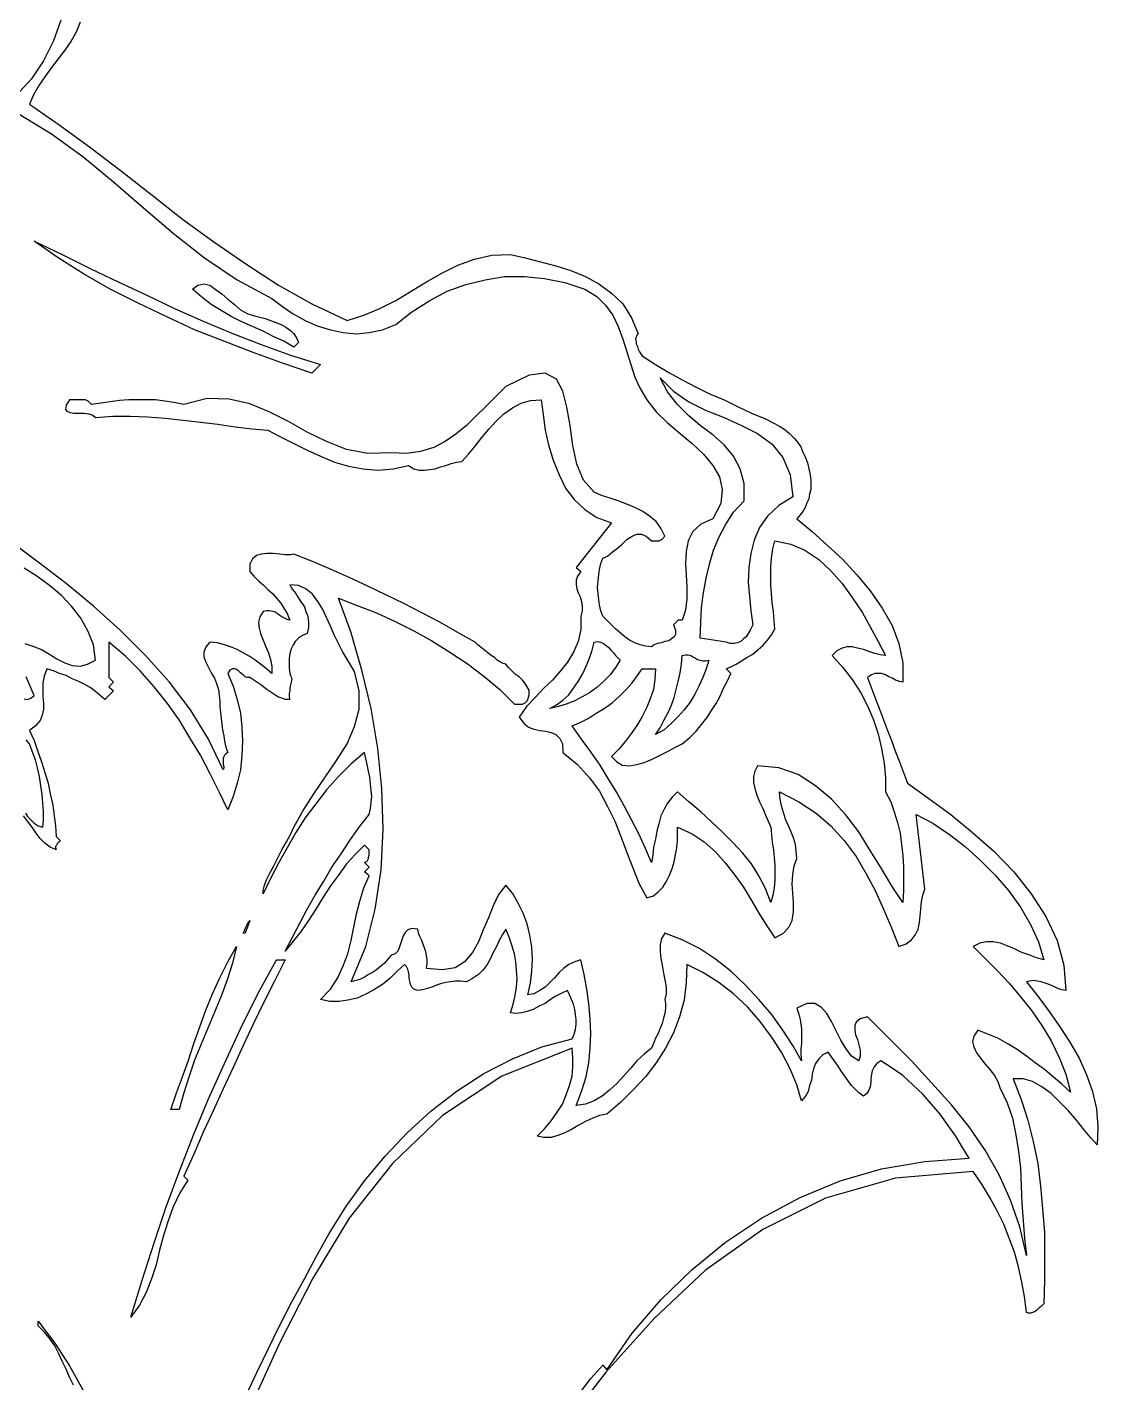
# Model space of a CAD drawing. Extents: x 0.04 to 6.79, y 0.03 to 9.2.
# Drawn here: x 5.181 to 6.789, y 2.006 to 4.043 of the extents above; entities that cross this region are included whole.
import ezdxf

# ---------------------------------------------------------------- set-up
doc = ezdxf.new("R2010")
doc.units = 0
doc.layers.add('1', color=7, linetype='Continuous')

msp = doc.modelspace()

# ---------------------------------------------------------------- linework, layer by layer
for points in [[(5.261, 4.05), (5.255, 4.035), (5.247, 4.021), (5.238, 4.008), (5.228, 3.995), (5.218, 3.982), (5.208, 3.968), (5.199, 3.955), (5.191, 3.941), (5.185, 3.927), (5.231, 3.895), (5.277, 3.861), (5.323, 3.826), (5.369, 3.79), (5.415, 3.754), (5.462, 3.72), (5.51, 3.687), (5.559, 3.655), (5.609, 3.627), (5.662, 3.602), (5.687, 3.61), (5.711, 3.62), (5.735, 3.632), (5.758, 3.646), (5.781, 3.66), (5.804, 3.673), (5.828, 3.685), (5.853, 3.694), (5.879, 3.7), (5.907, 3.701), (5.929, 3.696), (5.952, 3.69), (5.975, 3.684), (5.998, 3.677), (6.02, 3.668), (6.04, 3.657), (6.059, 3.643), (6.076, 3.627), (6.089, 3.606), (6.099, 3.582), (6.097, 3.58), (6.096, 3.577), (6.095, 3.574), (6.096, 3.57), (6.096, 3.567), (6.098, 3.563), (6.099, 3.559), (6.101, 3.555), (6.103, 3.552), (6.105, 3.549), (6.125, 3.536), (6.145, 3.524), (6.165, 3.513), (6.186, 3.502), (6.206, 3.492), (6.228, 3.483), (6.248, 3.473), (6.269, 3.463), (6.29, 3.454), (6.311, 3.443), (6.319, 3.438), (6.326, 3.432), (6.333, 3.425), (6.338, 3.419), (6.343, 3.412), (6.346, 3.404), (6.35, 3.396), (6.353, 3.388), (6.355, 3.379), (6.357, 3.37), (6.358, 3.362), (6.358, 3.355), (6.358, 3.348), (6.356, 3.341), (6.355, 3.334), (6.352, 3.328), (6.35, 3.322), (6.346, 3.315), (6.342, 3.31), (6.337, 3.304), (6.36, 3.285), (6.383, 3.264), (6.406, 3.243), (6.427, 3.22), (6.447, 3.196), (6.465, 3.17), (6.48, 3.144), (6.49, 3.117), (6.496, 3.088), (6.496, 3.059), (6.491, 3.06), (6.485, 3.062), (6.48, 3.065), (6.475, 3.067), (6.47, 3.07), (6.464, 3.072), (6.459, 3.072), (6.454, 3.072), (6.449, 3.07), (6.443, 3.066), (6.449, 3.05), (6.455, 3.034), (6.461, 3.018), (6.467, 3.002), (6.473, 2.986), (6.479, 2.971), (6.485, 2.954), (6.491, 2.939), (6.497, 2.923), (6.503, 2.907), (6.535, 2.884), (6.568, 2.86), (6.601, 2.833), (6.633, 2.805), (6.663, 2.774), (6.689, 2.741), (6.711, 2.707), (6.728, 2.671), (6.738, 2.634), (6.741, 2.596), (6.735, 2.597), (6.729, 2.599), (6.723, 2.602), (6.716, 2.605), (6.71, 2.607), (6.704, 2.609), (6.698, 2.61), (6.692, 2.611), (6.687, 2.61), (6.682, 2.609), (6.699, 2.587), (6.716, 2.564), (6.732, 2.541), (6.747, 2.518), (6.761, 2.494), (6.772, 2.469), (6.781, 2.444), (6.787, 2.418), (6.789, 2.391), (6.788, 2.364), (6.778, 2.375), (6.768, 2.387), (6.757, 2.401), (6.745, 2.415), (6.732, 2.428), (6.719, 2.441), (6.705, 2.451), (6.691, 2.459), (6.677, 2.463), (6.662, 2.463), (6.674, 2.432), (6.684, 2.401), (6.692, 2.369), (6.699, 2.336), (6.703, 2.302), (6.706, 2.268), (6.709, 2.233), (6.709, 2.197), (6.709, 2.161), (6.708, 2.125), (6.706, 2.123), (6.704, 2.121), (6.701, 2.119), (6.699, 2.117), (6.697, 2.115), (6.694, 2.113), (6.691, 2.112), (6.688, 2.111), (6.685, 2.111), (6.682, 2.112), (6.679, 2.136), (6.675, 2.158), (6.67, 2.181), (6.664, 2.203), (6.656, 2.224), (6.648, 2.245), (6.638, 2.265), (6.627, 2.285), (6.615, 2.305), (6.602, 2.324), (6.485, 2.314), (6.38, 2.284), (6.286, 2.237), (6.2, 2.176), (6.123, 2.103), (6.051, 2.023), (5.984, 1.937)], [(5.622, 3.536), (5.609, 3.523), (5.565, 3.538), (5.521, 3.554), (5.477, 3.571), (5.433, 3.588), (5.39, 3.608), (5.348, 3.628), (5.306, 3.649), (5.266, 3.672), (5.228, 3.696), (5.192, 3.721), (5.234, 3.701), (5.276, 3.68), (5.318, 3.66), (5.361, 3.64), (5.403, 3.62), (5.446, 3.601), (5.489, 3.583), (5.533, 3.566), (5.577, 3.55), (5.622, 3.536)], [(5.523, 3.609), (5.531, 3.607), (5.539, 3.605), (5.547, 3.602), (5.555, 3.599), (5.563, 3.596), (5.57, 3.592), (5.577, 3.587), (5.582, 3.582), (5.586, 3.576), (5.589, 3.569), (5.582, 3.562), (5.567, 3.571), (5.551, 3.578), (5.536, 3.586), (5.52, 3.593), (5.504, 3.6), (5.488, 3.608), (5.473, 3.617), (5.458, 3.626), (5.444, 3.637), (5.43, 3.649), (5.438, 3.655), (5.447, 3.657), (5.456, 3.655), (5.464, 3.649), (5.474, 3.642), (5.483, 3.634), (5.493, 3.626), (5.502, 3.618), (5.513, 3.612), (5.523, 3.609)], [(5.178, 3.117), (5.19, 3.113), (5.203, 3.108), (5.215, 3.101), (5.226, 3.094), (5.238, 3.088), (5.249, 3.084), (5.261, 3.083), (5.272, 3.086), (5.284, 3.092), (5.281, 3.115), (5.273, 3.135), (5.262, 3.155), (5.248, 3.173), (5.233, 3.189), (5.215, 3.204), (5.196, 3.218), (5.177, 3.23)], [(5.51, 1.987), (5.527, 2.023), (5.544, 2.058), (5.561, 2.093), (5.579, 2.128), (5.598, 2.163), (5.616, 2.197), (5.635, 2.231), (5.66, 2.271), (5.688, 2.31), (5.719, 2.347), (5.752, 2.382), (5.788, 2.415), (5.827, 2.445), (5.867, 2.471), (5.91, 2.493), (5.954, 2.511), (6, 2.523), (6.003, 2.53), (6.005, 2.537), (6.006, 2.545), (6.006, 2.552), (6.005, 2.56), (6.004, 2.567), (6.002, 2.575), (5.999, 2.582), (5.996, 2.589), (5.993, 2.596), (5.984, 2.592), (5.975, 2.587), (5.967, 2.582), (5.959, 2.576), (5.95, 2.572), (5.941, 2.567), (5.932, 2.564), (5.924, 2.562), (5.915, 2.561), (5.907, 2.562), (5.911, 2.575), (5.914, 2.588), (5.916, 2.601), (5.917, 2.614), (5.916, 2.626), (5.915, 2.639), (5.913, 2.651), (5.909, 2.664), (5.905, 2.676), (5.9, 2.688), (5.895, 2.68), (5.89, 2.671), (5.886, 2.662), (5.881, 2.653), (5.877, 2.644), (5.872, 2.635), (5.866, 2.627), (5.859, 2.62), (5.85, 2.614), (5.841, 2.609), (5.832, 2.61), (5.824, 2.61), (5.817, 2.609), (5.81, 2.608), (5.802, 2.606), (5.796, 2.604), (5.789, 2.601), (5.782, 2.599), (5.775, 2.597), (5.768, 2.596), (5.762, 2.598), (5.759, 2.601), (5.757, 2.605), (5.756, 2.61), (5.755, 2.614), (5.755, 2.619), (5.754, 2.624), (5.753, 2.628), (5.751, 2.632), (5.748, 2.635), (5.737, 2.625), (5.726, 2.614), (5.715, 2.605), (5.702, 2.597), (5.69, 2.59), (5.677, 2.584), (5.663, 2.581), (5.65, 2.579), (5.636, 2.579), (5.622, 2.582), (5.637, 2.598), (5.648, 2.615), (5.656, 2.633), (5.663, 2.651), (5.668, 2.671), (5.672, 2.691), (5.676, 2.711), (5.681, 2.73), (5.687, 2.75), (5.695, 2.768), (5.688, 2.774), (5.695, 2.781), (5.688, 2.788), (5.69, 2.789), (5.692, 2.79), (5.693, 2.792), (5.694, 2.794), (5.694, 2.796), (5.695, 2.799), (5.695, 2.802), (5.695, 2.805), (5.695, 2.807), (5.688, 2.814), (5.674, 2.8), (5.661, 2.786), (5.649, 2.769), (5.637, 2.753), (5.626, 2.736), (5.615, 2.718), (5.604, 2.701), (5.593, 2.685), (5.581, 2.67), (5.569, 2.655), (5.58, 2.676), (5.591, 2.697), (5.602, 2.718), (5.614, 2.739), (5.627, 2.76), (5.639, 2.781), (5.653, 2.801), (5.666, 2.821), (5.68, 2.841), (5.695, 2.86), (5.697, 2.869), (5.698, 2.878), (5.699, 2.887), (5.698, 2.896), (5.697, 2.906), (5.696, 2.916), (5.694, 2.925), (5.692, 2.935), (5.69, 2.944), (5.688, 2.953), (5.668, 2.936), (5.649, 2.917), (5.631, 2.897), (5.615, 2.876), (5.599, 2.855), (5.585, 2.833), (5.572, 2.81), (5.559, 2.787), (5.547, 2.764), (5.536, 2.741), (5.536, 2.746), (5.538, 2.754), (5.541, 2.762), (5.546, 2.772), (5.552, 2.783), (5.558, 2.795), (5.564, 2.807), (5.571, 2.819), (5.577, 2.83), (5.582, 2.841), (5.596, 2.866), (5.612, 2.891), (5.629, 2.916), (5.646, 2.941), (5.662, 2.966), (5.673, 2.992), (5.68, 3.018), (5.68, 3.046), (5.673, 3.075), (5.655, 3.105), (5.649, 3.117), (5.643, 3.129), (5.637, 3.143), (5.631, 3.156), (5.625, 3.169), (5.618, 3.18), (5.61, 3.191), (5.6, 3.199), (5.589, 3.204), (5.576, 3.205), (5.58, 3.198), (5.585, 3.192), (5.589, 3.185), (5.593, 3.179), (5.598, 3.172), (5.6, 3.165), (5.603, 3.158), (5.604, 3.149), (5.604, 3.141), (5.602, 3.132), (5.595, 3.129), (5.589, 3.125), (5.584, 3.12), (5.581, 3.115), (5.578, 3.109), (5.576, 3.102), (5.575, 3.095), (5.575, 3.087), (5.575, 3.08), (5.576, 3.072), (5.577, 3.069), (5.578, 3.067), (5.579, 3.063), (5.578, 3.059), (5.577, 3.055), (5.576, 3.051), (5.576, 3.046), (5.575, 3.042), (5.575, 3.037), (5.576, 3.033), (5.569, 3.033), (5.564, 3.035), (5.558, 3.037), (5.552, 3.041), (5.546, 3.045), (5.54, 3.049), (5.534, 3.054), (5.528, 3.058), (5.522, 3.062), (5.516, 3.066), (5.512, 3.066), (5.509, 3.067), (5.506, 3.07), (5.502, 3.073), (5.499, 3.076), (5.496, 3.078), (5.493, 3.079), (5.49, 3.079), (5.486, 3.077), (5.483, 3.072), (5.491, 3.053), (5.497, 3.033), (5.502, 3.012), (5.504, 2.991), (5.505, 2.97), (5.504, 2.949), (5.502, 2.927), (5.497, 2.907), (5.491, 2.887), (5.483, 2.867), (5.47, 2.894), (5.456, 2.922), (5.442, 2.949), (5.426, 2.975), (5.41, 3.002), (5.392, 3.027), (5.372, 3.052), (5.351, 3.076), (5.329, 3.098), (5.304, 3.119), (5.304, 3.115), (5.304, 3.11), (5.304, 3.105), (5.304, 3.099), (5.304, 3.092), (5.304, 3.086), (5.304, 3.079), (5.304, 3.074), (5.304, 3.069), (5.304, 3.066), (5.311, 3.059), (5.304, 3.052), (5.311, 3.046), (5.298, 3.033), (5.291, 3.039), (5.284, 3.045), (5.276, 3.051), (5.267, 3.056), (5.259, 3.06), (5.249, 3.064), (5.24, 3.069), (5.23, 3.072), (5.221, 3.076), (5.211, 3.079), (5.207, 3.068), (5.205, 3.058), (5.205, 3.048), (5.205, 3.037), (5.206, 3.027), (5.206, 3.018), (5.204, 3.009), (5.201, 3.001), (5.194, 2.993), (5.185, 2.986), (5.192, 2.971), (5.197, 2.956), (5.203, 2.939), (5.208, 2.923), (5.213, 2.907), (5.216, 2.891), (5.22, 2.874), (5.222, 2.858), (5.224, 2.843), (5.225, 2.827), (5.231, 2.821), (5.23, 2.819), (5.228, 2.818), (5.227, 2.817), (5.226, 2.815), (5.225, 2.813), (5.224, 2.812), (5.224, 2.81), (5.225, 2.807), (5.216, 2.811), (5.208, 2.817), (5.201, 2.824), (5.195, 2.832), (5.189, 2.841), (5.182, 2.85), (5.176, 2.858)], [(5.177, 3.034), (5.182, 3.033), (5.187, 3.035), (5.192, 3.039), (5.189, 3.046), (5.186, 3.053), (5.183, 3.06), (5.18, 3.067)], [(5.179, 2.862), (5.182, 2.857), (5.187, 2.852), (5.192, 2.847), (5.198, 2.843), (5.205, 2.841), (5.206, 2.852), (5.206, 2.865), (5.205, 2.877), (5.204, 2.89), (5.202, 2.903), (5.2, 2.917), (5.197, 2.93), (5.194, 2.942), (5.189, 2.955), (5.185, 2.966), (5.18, 2.972)], [(5.509, 2.682), (5.506, 2.682), (5.508, 2.686), (5.51, 2.691), (5.512, 2.695), (5.514, 2.699), (5.516, 2.701), (5.509, 2.682)], [(5.41, 2.417), (5.397, 2.417), (5.406, 2.442), (5.415, 2.466), (5.424, 2.491), (5.432, 2.516), (5.441, 2.541), (5.45, 2.566), (5.46, 2.591), (5.471, 2.615), (5.483, 2.639), (5.496, 2.662), (5.49, 2.637), (5.482, 2.612), (5.473, 2.587), (5.463, 2.563), (5.453, 2.539), (5.443, 2.515), (5.433, 2.491), (5.425, 2.467), (5.417, 2.442), (5.41, 2.417)], [(5.569, 2.642), (5.553, 2.61), (5.537, 2.578), (5.521, 2.545), (5.506, 2.513), (5.491, 2.48), (5.476, 2.448), (5.461, 2.415), (5.446, 2.383), (5.432, 2.35), (5.417, 2.317), (5.423, 2.311), (5.411, 2.292), (5.401, 2.271), (5.393, 2.25), (5.386, 2.228), (5.38, 2.206), (5.375, 2.184), (5.368, 2.163), (5.36, 2.142), (5.35, 2.123), (5.337, 2.105), (5.354, 2.161), (5.372, 2.217), (5.39, 2.271), (5.411, 2.326), (5.432, 2.38), (5.454, 2.433), (5.478, 2.486), (5.502, 2.538), (5.528, 2.591), (5.556, 2.642), (5.569, 2.642)], [(6.012, 1.992), (6.028, 2.013), (6.046, 2.033), (6.052, 2.026), (6.09, 2.081), (6.133, 2.131), (6.18, 2.177), (6.23, 2.218), (6.284, 2.254), (6.342, 2.285), (6.402, 2.31), (6.464, 2.328), (6.529, 2.339), (6.596, 2.344), (6.586, 2.36), (6.576, 2.377), (6.564, 2.393), (6.552, 2.41), (6.539, 2.425), (6.526, 2.44), (6.511, 2.454), (6.496, 2.468), (6.48, 2.479), (6.463, 2.49), (6.457, 2.486), (6.453, 2.481), (6.45, 2.475), (6.449, 2.47), (6.448, 2.463), (6.448, 2.458), (6.447, 2.451), (6.445, 2.446), (6.442, 2.441), (6.437, 2.437), (6.43, 2.442), (6.425, 2.447), (6.419, 2.453), (6.414, 2.46), (6.409, 2.467), (6.404, 2.474), (6.399, 2.482), (6.394, 2.489), (6.389, 2.496), (6.384, 2.503), (6.376, 2.499), (6.37, 2.493), (6.365, 2.486), (6.362, 2.478), (6.36, 2.47), (6.359, 2.461), (6.356, 2.453), (6.354, 2.444), (6.35, 2.437), (6.344, 2.43), (6.337, 2.454), (6.327, 2.478), (6.314, 2.503), (6.299, 2.526), (6.282, 2.549), (6.263, 2.571), (6.242, 2.591), (6.22, 2.608), (6.196, 2.623), (6.172, 2.635), (6.171, 2.608), (6.168, 2.581), (6.161, 2.556), (6.152, 2.532), (6.14, 2.509), (6.126, 2.487), (6.11, 2.466), (6.092, 2.447), (6.073, 2.428), (6.052, 2.41), (6.041, 2.408), (6.031, 2.404), (6.02, 2.399), (6.009, 2.393), (5.999, 2.387), (5.989, 2.382), (5.978, 2.378), (5.968, 2.375), (5.957, 2.375), (5.947, 2.377), (5.958, 2.388), (5.968, 2.4), (5.977, 2.413), (5.985, 2.425), (5.991, 2.439), (5.996, 2.453), (6, 2.467), (6.001, 2.481), (6.001, 2.495), (6, 2.509), (5.894, 2.467), (5.805, 2.408), (5.73, 2.336), (5.665, 2.254), (5.61, 2.163), (5.561, 2.067), (5.516, 1.968)], [(5.251, 2.003), (5.245, 2.015), (5.24, 2.027), (5.234, 2.039), (5.229, 2.05), (5.223, 2.062), (5.216, 2.072), (5.208, 2.082), (5.198, 2.092), (5.198, 2.099), (5.223, 2.066), (5.245, 2.032), (5.265, 1.996)]]:
    msp.add_lwpolyline(points)
at = {"layer": '1'}
for points in [[(5.232, 4.053), (5.221, 4.022), (5.206, 3.992), (5.188, 3.965), (5.165, 3.94)], [(5.168, 3.913), (5.218, 3.882), (5.265, 3.848), (5.311, 3.81), (5.356, 3.771), (5.401, 3.733), (5.448, 3.696), (5.497, 3.663), (5.549, 3.635), (5.565, 3.623), (5.581, 3.612), (5.599, 3.602), (5.617, 3.594), (5.637, 3.588), (5.656, 3.584), (5.676, 3.582), (5.695, 3.584), (5.715, 3.588), (5.735, 3.596), (5.759, 3.615), (5.786, 3.632), (5.812, 3.646), (5.84, 3.656), (5.869, 3.663), (5.898, 3.668), (5.928, 3.668), (5.958, 3.665), (5.989, 3.659), (6.019, 3.649), (6.037, 3.638), (6.05, 3.625), (6.061, 3.61), (6.069, 3.593), (6.076, 3.574), (6.082, 3.555), (6.088, 3.536), (6.094, 3.517), (6.102, 3.5), (6.112, 3.483), (6.126, 3.465), (6.143, 3.448), (6.162, 3.432), (6.18, 3.417), (6.197, 3.401), (6.211, 3.384), (6.221, 3.367), (6.225, 3.348), (6.223, 3.327), (6.211, 3.304), (6.193, 3.296), (6.181, 3.285), (6.174, 3.271), (6.171, 3.255), (6.17, 3.237), (6.171, 3.22), (6.172, 3.201), (6.172, 3.184), (6.17, 3.167), (6.165, 3.152), (6.163, 3.152), (6.161, 3.152), (6.159, 3.152), (6.158, 3.151), (6.156, 3.149), (6.155, 3.148), (6.153, 3.146), (6.152, 3.145), (6.155, 3.137), (6.155, 3.131), (6.153, 3.127), (6.149, 3.124), (6.145, 3.121), (6.139, 3.12), (6.134, 3.118), (6.128, 3.117), (6.123, 3.115), (6.119, 3.112), (6.11, 3.113), (6.102, 3.115), (6.094, 3.118), (6.086, 3.122), (6.079, 3.127), (6.072, 3.133), (6.065, 3.139), (6.059, 3.145), (6.052, 3.152), (6.046, 3.158), (6.043, 3.166), (6.041, 3.175), (6.04, 3.183), (6.039, 3.192), (6.038, 3.201), (6.039, 3.211), (6.04, 3.22), (6.041, 3.228), (6.043, 3.237), (6.046, 3.245), (6.053, 3.248), (6.06, 3.254), (6.068, 3.26), (6.075, 3.266), (6.082, 3.273), (6.09, 3.278), (6.097, 3.281), (6.104, 3.281), (6.111, 3.278), (6.119, 3.271), (6.122, 3.271), (6.125, 3.271), (6.127, 3.271), (6.13, 3.271), (6.132, 3.272), (6.134, 3.273), (6.136, 3.274), (6.137, 3.276), (6.139, 3.278), (6.133, 3.29), (6.126, 3.3), (6.116, 3.308), (6.106, 3.315), (6.094, 3.321), (6.082, 3.326), (6.069, 3.331), (6.057, 3.335), (6.044, 3.339), (6.033, 3.344), (6.017, 3.362), (6.007, 3.386), (6.001, 3.414), (5.997, 3.444), (5.992, 3.472), (5.986, 3.496), (5.976, 3.514), (5.959, 3.523), (5.935, 3.52), (5.9, 3.503), (5.885, 3.488), (5.87, 3.473), (5.855, 3.458), (5.841, 3.444), (5.825, 3.431), (5.809, 3.42), (5.792, 3.411), (5.772, 3.405), (5.751, 3.402), (5.728, 3.403), (5.693, 3.402), (5.661, 3.408), (5.631, 3.42), (5.602, 3.434), (5.574, 3.45), (5.545, 3.465), (5.516, 3.477), (5.485, 3.484), (5.452, 3.485), (5.417, 3.476), (5.402, 3.479), (5.388, 3.481), (5.374, 3.483), (5.36, 3.483), (5.347, 3.483), (5.334, 3.483), (5.32, 3.482), (5.306, 3.48), (5.292, 3.478), (5.278, 3.476), (5.275, 3.479), (5.273, 3.481), (5.269, 3.483), (5.266, 3.483), (5.263, 3.483), (5.259, 3.483), (5.255, 3.483), (5.252, 3.483), (5.248, 3.483), (5.245, 3.483), (5.24, 3.475), (5.239, 3.469), (5.241, 3.466), (5.246, 3.464), (5.252, 3.463), (5.259, 3.463), (5.267, 3.463), (5.274, 3.462), (5.28, 3.46), (5.284, 3.456), (5.31, 3.458), (5.336, 3.458), (5.362, 3.457), (5.389, 3.455), (5.416, 3.452), (5.442, 3.449), (5.468, 3.446), (5.494, 3.442), (5.519, 3.439), (5.543, 3.437), (5.562, 3.427), (5.582, 3.417), (5.602, 3.407), (5.622, 3.398), (5.643, 3.389), (5.664, 3.383), (5.686, 3.379), (5.708, 3.377), (5.731, 3.379), (5.754, 3.384), (5.762, 3.379), (5.77, 3.377), (5.778, 3.377), (5.786, 3.378), (5.794, 3.379), (5.802, 3.382), (5.81, 3.384), (5.818, 3.387), (5.826, 3.389), (5.834, 3.39), (5.844, 3.401), (5.854, 3.413), (5.864, 3.426), (5.875, 3.439), (5.886, 3.451), (5.897, 3.462), (5.91, 3.471), (5.923, 3.478), (5.937, 3.482), (5.953, 3.483), (5.956, 3.461), (5.959, 3.437), (5.964, 3.415), (5.971, 3.392), (5.98, 3.37), (5.99, 3.35), (6.003, 3.333), (6.019, 3.318), (6.037, 3.306), (6.059, 3.298), (6.006, 3.231), (6.013, 3.225), (6.008, 3.218), (6.006, 3.212), (6.006, 3.206), (6.007, 3.199), (6.009, 3.193), (6.012, 3.187), (6.014, 3.18), (6.015, 3.173), (6.015, 3.166), (6.013, 3.158), (6.013, 3.138), (6.009, 3.12), (6.002, 3.104), (5.993, 3.089), (5.982, 3.076), (5.97, 3.062), (5.957, 3.05), (5.944, 3.036), (5.931, 3.022), (5.92, 3.006), (5.927, 2.997), (5.934, 2.991), (5.942, 2.988), (5.951, 2.986), (5.96, 2.985), (5.968, 2.983), (5.975, 2.98), (5.981, 2.974), (5.985, 2.966), (5.986, 2.953), (6.008, 2.935), (6.026, 2.915), (6.041, 2.895), (6.053, 2.872), (6.064, 2.85), (6.073, 2.827), (6.082, 2.803), (6.091, 2.78), (6.1, 2.757), (6.112, 2.735), (6.122, 2.738), (6.129, 2.744), (6.136, 2.751), (6.141, 2.759), (6.146, 2.769), (6.15, 2.779), (6.153, 2.789), (6.155, 2.8), (6.157, 2.81), (6.158, 2.821), (6.158, 2.841), (6.18, 2.831), (6.198, 2.819), (6.215, 2.804), (6.23, 2.787), (6.244, 2.769), (6.257, 2.751), (6.269, 2.731), (6.28, 2.712), (6.292, 2.693), (6.304, 2.675), (6.317, 2.682), (6.325, 2.691), (6.33, 2.701), (6.332, 2.714), (6.332, 2.728), (6.331, 2.742), (6.33, 2.756), (6.331, 2.77), (6.333, 2.783), (6.337, 2.794), (6.336, 2.805), (6.335, 2.815), (6.332, 2.825), (6.328, 2.835), (6.324, 2.844), (6.32, 2.853), (6.317, 2.863), (6.314, 2.873), (6.312, 2.883), (6.311, 2.894), (6.34, 2.879), (6.366, 2.862), (6.388, 2.843), (6.408, 2.821), (6.426, 2.797), (6.441, 2.771), (6.455, 2.745), (6.467, 2.718), (6.479, 2.69), (6.49, 2.662), (6.501, 2.666), (6.509, 2.672), (6.515, 2.68), (6.519, 2.688), (6.521, 2.698), (6.522, 2.708), (6.523, 2.718), (6.524, 2.729), (6.526, 2.739), (6.529, 2.748), (6.516, 2.86), (6.541, 2.847), (6.566, 2.83), (6.59, 2.812), (6.613, 2.791), (6.635, 2.769), (6.655, 2.746), (6.673, 2.721), (6.688, 2.695), (6.7, 2.669), (6.708, 2.642), (6.697, 2.645), (6.687, 2.649), (6.675, 2.653), (6.665, 2.658), (6.653, 2.663), (6.643, 2.667), (6.632, 2.669), (6.622, 2.669), (6.612, 2.667), (6.602, 2.662), (6.62, 2.644), (6.638, 2.626), (6.656, 2.607), (6.673, 2.586), (6.69, 2.565), (6.705, 2.543), (6.719, 2.52), (6.731, 2.495), (6.741, 2.47), (6.748, 2.443), (6.735, 2.455), (6.722, 2.466), (6.709, 2.477), (6.695, 2.487), (6.682, 2.497), (6.668, 2.507), (6.653, 2.516), (6.639, 2.524), (6.624, 2.53), (6.609, 2.536), (6.603, 2.527), (6.601, 2.519), (6.603, 2.511), (6.607, 2.502), (6.613, 2.494), (6.62, 2.485), (6.627, 2.477), (6.634, 2.468), (6.639, 2.459), (6.642, 2.45), (6.653, 2.427), (6.661, 2.404), (6.666, 2.379), (6.67, 2.354), (6.673, 2.329), (6.674, 2.302), (6.675, 2.276), (6.677, 2.25), (6.679, 2.224), (6.682, 2.198), (6.672, 2.241), (6.658, 2.281), (6.641, 2.319), (6.62, 2.356), (6.596, 2.391), (6.569, 2.424), (6.539, 2.457), (6.509, 2.49), (6.476, 2.523), (6.443, 2.556), (6.432, 2.553), (6.426, 2.548), (6.424, 2.543), (6.424, 2.536), (6.425, 2.529), (6.428, 2.522), (6.43, 2.514), (6.432, 2.506), (6.432, 2.497), (6.43, 2.49), (6.419, 2.497), (6.411, 2.508), (6.403, 2.521), (6.396, 2.535), (6.389, 2.549), (6.382, 2.561), (6.374, 2.57), (6.364, 2.576), (6.352, 2.576), (6.337, 2.569), (6.34, 2.56), (6.342, 2.552), (6.343, 2.545), (6.344, 2.538), (6.344, 2.531), (6.344, 2.524), (6.344, 2.516), (6.343, 2.508), (6.343, 2.5), (6.344, 2.49), (6.331, 2.513), (6.316, 2.536), (6.299, 2.56), (6.28, 2.582), (6.26, 2.604), (6.238, 2.625), (6.215, 2.643), (6.191, 2.659), (6.165, 2.672), (6.139, 2.682), (6.134, 2.674), (6.132, 2.665), (6.132, 2.655), (6.133, 2.644), (6.135, 2.634), (6.137, 2.622), (6.139, 2.612), (6.141, 2.601), (6.141, 2.591), (6.139, 2.582), (6.14, 2.576), (6.14, 2.569), (6.139, 2.561), (6.137, 2.554), (6.135, 2.546), (6.132, 2.539), (6.129, 2.531), (6.125, 2.524), (6.122, 2.516), (6.119, 2.509), (6.108, 2.5), (6.097, 2.49), (6.087, 2.478), (6.077, 2.467), (6.067, 2.456), (6.056, 2.446), (6.045, 2.437), (6.033, 2.43), (6.02, 2.425), (6.006, 2.423), (6.014, 2.444), (6.021, 2.466), (6.025, 2.487), (6.027, 2.509), (6.028, 2.531), (6.027, 2.553), (6.025, 2.576), (6.022, 2.598), (6.018, 2.62), (6.013, 2.642), (6.004, 2.639), (5.995, 2.635), (5.987, 2.629), (5.98, 2.623), (5.973, 2.615), (5.966, 2.608), (5.959, 2.601), (5.951, 2.596), (5.942, 2.591), (5.933, 2.589), (5.937, 2.607), (5.939, 2.625), (5.94, 2.643), (5.939, 2.661), (5.936, 2.679), (5.932, 2.696), (5.926, 2.712), (5.918, 2.728), (5.91, 2.742), (5.9, 2.754), (5.889, 2.74), (5.881, 2.723), (5.874, 2.705), (5.866, 2.687), (5.859, 2.669), (5.85, 2.653), (5.838, 2.639), (5.824, 2.63), (5.805, 2.627), (5.781, 2.629), (5.782, 2.636), (5.782, 2.642), (5.781, 2.649), (5.78, 2.654), (5.778, 2.66), (5.776, 2.665), (5.774, 2.671), (5.771, 2.677), (5.769, 2.682), (5.768, 2.688), (5.759, 2.689), (5.753, 2.687), (5.749, 2.683), (5.746, 2.678), (5.744, 2.672), (5.742, 2.666), (5.74, 2.66), (5.738, 2.655), (5.734, 2.651), (5.728, 2.649), (5.723, 2.643), (5.718, 2.637), (5.712, 2.632), (5.706, 2.627), (5.7, 2.623), (5.694, 2.62), (5.688, 2.616), (5.682, 2.613), (5.675, 2.611), (5.668, 2.609), (5.69, 2.662), (5.704, 2.718), (5.713, 2.777), (5.716, 2.838), (5.714, 2.899), (5.708, 2.959), (5.698, 3.019), (5.684, 3.077), (5.668, 3.133), (5.649, 3.185), (5.677, 3.174), (5.706, 3.163), (5.734, 3.15), (5.762, 3.136), (5.789, 3.121), (5.816, 3.104), (5.842, 3.087), (5.867, 3.068), (5.891, 3.048), (5.913, 3.026), (5.916, 3.026), (5.919, 3.026), (5.922, 3.026), (5.925, 3.026), (5.927, 3.027), (5.929, 3.028), (5.93, 3.029), (5.932, 3.031), (5.933, 3.033), (5.935, 3.04), (5.935, 3.047), (5.932, 3.052), (5.929, 3.057), (5.925, 3.062), (5.92, 3.067), (5.914, 3.071), (5.909, 3.076), (5.904, 3.081), (5.9, 3.086), (5.896, 3.087), (5.892, 3.089), (5.887, 3.092), (5.883, 3.096), (5.878, 3.099), (5.873, 3.103), (5.868, 3.107), (5.863, 3.111), (5.858, 3.115), (5.854, 3.119), (5.827, 3.134), (5.801, 3.149), (5.774, 3.163), (5.747, 3.177), (5.72, 3.19), (5.693, 3.203), (5.665, 3.216), (5.638, 3.228), (5.61, 3.24), (5.582, 3.251), (5.577, 3.25), (5.569, 3.25), (5.561, 3.251), (5.551, 3.252), (5.542, 3.252), (5.533, 3.251), (5.526, 3.249), (5.52, 3.244), (5.516, 3.236), (5.516, 3.225), (5.522, 3.218), (5.529, 3.211), (5.536, 3.205), (5.543, 3.198), (5.55, 3.192), (5.556, 3.185), (5.562, 3.178), (5.567, 3.17), (5.572, 3.162), (5.576, 3.152), (5.572, 3.153), (5.568, 3.155), (5.564, 3.157), (5.561, 3.159), (5.557, 3.162), (5.554, 3.164), (5.55, 3.165), (5.545, 3.166), (5.541, 3.166), (5.536, 3.165), (5.531, 3.157), (5.529, 3.149), (5.53, 3.14), (5.532, 3.132), (5.536, 3.122), (5.54, 3.112), (5.544, 3.103), (5.547, 3.093), (5.549, 3.083), (5.549, 3.072), (5.541, 3.079), (5.532, 3.086), (5.524, 3.092), (5.515, 3.098), (5.506, 3.103), (5.497, 3.108), (5.487, 3.112), (5.478, 3.115), (5.467, 3.118), (5.456, 3.119), (5.45, 3.112), (5.447, 3.104), (5.447, 3.097), (5.45, 3.089), (5.454, 3.081), (5.458, 3.073), (5.463, 3.065), (5.466, 3.057), (5.469, 3.048), (5.47, 3.039), (5.471, 3.031), (5.471, 3.021), (5.472, 3.013), (5.473, 3.004), (5.474, 2.995), (5.475, 2.987), (5.477, 2.978), (5.478, 2.97), (5.48, 2.961), (5.483, 2.953), (5.48, 2.951), (5.478, 2.949), (5.477, 2.947), (5.476, 2.944), (5.476, 2.942), (5.476, 2.938), (5.476, 2.935), (5.477, 2.932), (5.477, 2.93), (5.476, 2.927), (5.454, 2.973), (5.427, 3.017), (5.395, 3.059), (5.359, 3.099), (5.321, 3.137), (5.281, 3.173), (5.24, 3.207), (5.198, 3.239), (5.158, 3.269)], [(6.331, 3.337), (6.31, 3.324), (6.293, 3.308), (6.281, 3.291), (6.273, 3.272), (6.268, 3.252), (6.265, 3.231), (6.264, 3.209), (6.266, 3.188), (6.268, 3.166), (6.271, 3.145), (6.269, 3.141), (6.267, 3.137), (6.264, 3.132), (6.261, 3.127), (6.257, 3.124), (6.253, 3.12), (6.248, 3.118), (6.243, 3.117), (6.237, 3.117), (6.231, 3.119), (6.192, 3.125), (6.193, 3.148), (6.194, 3.171), (6.197, 3.193), (6.201, 3.215), (6.206, 3.236), (6.212, 3.257), (6.22, 3.276), (6.23, 3.295), (6.242, 3.314), (6.258, 3.331), (6.258, 3.357), (6.252, 3.379), (6.242, 3.398), (6.228, 3.415), (6.211, 3.43), (6.192, 3.444), (6.175, 3.459), (6.158, 3.476), (6.143, 3.495), (6.132, 3.516), (6.152, 3.496), (6.175, 3.48), (6.201, 3.467), (6.228, 3.456), (6.254, 3.444), (6.278, 3.432), (6.3, 3.416), (6.316, 3.396), (6.327, 3.37), (6.331, 3.337)], [(6.47, 3.099), (6.462, 3.1), (6.454, 3.102), (6.445, 3.105), (6.437, 3.108), (6.428, 3.11), (6.42, 3.112), (6.412, 3.112), (6.405, 3.11), (6.397, 3.106), (6.39, 3.099), (6.406, 3.081), (6.42, 3.063), (6.433, 3.043), (6.443, 3.023), (6.452, 3.002), (6.459, 2.981), (6.464, 2.959), (6.468, 2.937), (6.47, 2.915), (6.47, 2.894), (6.478, 2.879), (6.483, 2.864), (6.488, 2.848), (6.492, 2.832), (6.494, 2.815), (6.496, 2.798), (6.497, 2.781), (6.497, 2.764), (6.497, 2.746), (6.496, 2.728), (6.48, 2.752), (6.464, 2.779), (6.447, 2.806), (6.43, 2.834), (6.41, 2.86), (6.389, 2.883), (6.365, 2.903), (6.339, 2.92), (6.31, 2.93), (6.278, 2.933), (6.274, 2.925), (6.272, 2.917), (6.272, 2.908), (6.274, 2.899), (6.277, 2.889), (6.281, 2.879), (6.286, 2.869), (6.29, 2.859), (6.294, 2.85), (6.298, 2.841), (6.299, 2.83), (6.3, 2.818), (6.302, 2.807), (6.303, 2.795), (6.304, 2.784), (6.304, 2.772), (6.304, 2.761), (6.303, 2.75), (6.301, 2.739), (6.298, 2.728), (6.29, 2.749), (6.28, 2.768), (6.269, 2.786), (6.256, 2.802), (6.241, 2.818), (6.225, 2.834), (6.209, 2.849), (6.193, 2.864), (6.175, 2.879), (6.158, 2.894), (6.15, 2.886), (6.143, 2.877), (6.138, 2.868), (6.133, 2.858), (6.13, 2.846), (6.127, 2.835), (6.125, 2.823), (6.122, 2.811), (6.121, 2.799), (6.119, 2.788), (6.11, 2.809), (6.1, 2.831), (6.089, 2.852), (6.078, 2.873), (6.067, 2.893), (6.054, 2.914), (6.042, 2.934), (6.028, 2.954), (6.014, 2.973), (6, 2.993), (6.012, 2.998), (6.024, 3.004), (6.036, 3.012), (6.048, 3.019), (6.06, 3.028), (6.071, 3.038), (6.081, 3.048), (6.09, 3.058), (6.098, 3.069), (6.105, 3.079), (6.125, 3.079), (6.124, 3.063), (6.122, 3.048), (6.117, 3.034), (6.112, 3.021), (6.105, 3.007), (6.098, 2.995), (6.089, 2.982), (6.08, 2.97), (6.07, 2.958), (6.059, 2.947), (6.067, 2.939), (6.075, 2.934), (6.086, 2.933), (6.097, 2.935), (6.108, 2.938), (6.12, 2.943), (6.132, 2.949), (6.144, 2.955), (6.155, 2.961), (6.165, 2.966), (6.176, 2.975), (6.186, 2.985), (6.194, 2.995), (6.202, 3.005), (6.209, 3.016), (6.216, 3.027), (6.222, 3.038), (6.227, 3.05), (6.233, 3.061), (6.238, 3.072), (6.231, 3.079), (6.238, 3.082), (6.246, 3.086), (6.254, 3.091), (6.262, 3.096), (6.271, 3.101), (6.279, 3.108), (6.286, 3.114), (6.293, 3.122), (6.299, 3.13), (6.304, 3.139), (6.303, 3.151), (6.302, 3.165), (6.3, 3.178), (6.299, 3.192), (6.298, 3.205), (6.298, 3.219), (6.298, 3.232), (6.299, 3.245), (6.301, 3.259), (6.304, 3.271), (6.328, 3.266), (6.349, 3.257), (6.37, 3.243), (6.388, 3.226), (6.405, 3.207), (6.42, 3.186), (6.435, 3.164), (6.447, 3.142), (6.459, 3.12), (6.47, 3.099)], [(6.072, 3.092), (6.065, 3.081), (6.057, 3.07), (6.047, 3.06), (6.037, 3.051), (6.026, 3.043), (6.015, 3.037), (6.004, 3.031), (5.991, 3.026), (5.979, 3.022), (5.966, 3.019), (5.976, 3.025), (5.986, 3.032), (5.995, 3.04), (6.002, 3.05), (6.009, 3.06), (6.016, 3.072), (6.021, 3.083), (6.026, 3.095), (6.03, 3.107), (6.033, 3.119), (6.038, 3.12), (6.043, 3.119), (6.047, 3.117), (6.051, 3.114), (6.055, 3.111), (6.058, 3.107), (6.062, 3.103), (6.065, 3.099), (6.069, 3.095), (6.072, 3.092)], [(6.205, 3.092), (6.201, 3.079), (6.196, 3.066), (6.19, 3.053), (6.184, 3.041), (6.177, 3.029), (6.168, 3.017), (6.159, 3.007), (6.149, 2.997), (6.138, 2.987), (6.125, 2.98), (6.132, 2.99), (6.138, 3.002), (6.144, 3.013), (6.149, 3.024), (6.153, 3.036), (6.156, 3.048), (6.159, 3.06), (6.162, 3.073), (6.164, 3.086), (6.165, 3.099), (6.17, 3.1), (6.174, 3.1), (6.178, 3.099), (6.181, 3.097), (6.185, 3.095), (6.188, 3.093), (6.192, 3.092), (6.196, 3.091), (6.2, 3.091), (6.205, 3.092)]]:
    msp.add_lwpolyline(points, dxfattribs=at)

doc.saveas('drawing.dxf')
